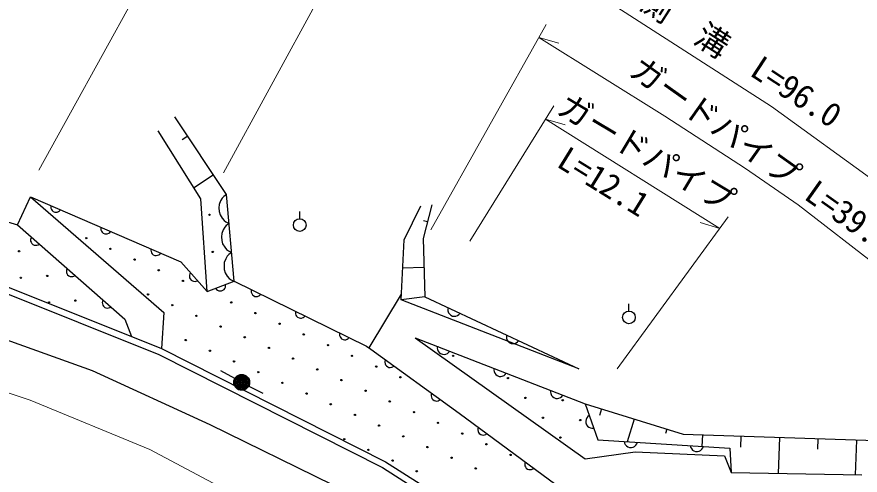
# Model space of a CAD drawing. Units: millimetres, scale not verified. Extents: x 40000 to 680000, y 20000 to 380000.
# Drawn here: x 482673 to 546490, y 284236 to 318872 of the extents above; entities that cross this region are included whole.
import ezdxf
from ezdxf.enums import TextEntityAlignment as Align

# ---------------------------------------------------------------- set-up
doc = ezdxf.new("R2010")
doc.units = ezdxf.units.MM
doc.header["$LTSCALE"] = 1000
doc.linetypes.add('CHAIN', pattern=[18.5, 12, -1.5, 3.5, -1.5])
for name, color, linetype, lineweight in [('M-BGD', 7, 'Continuous', 25), ('M-BMK', 2, 'CHAIN', 13), ('M-STR-HTXT', 7, 'Continuous', 13)]:
    doc.layers.add(name, color=color, linetype=linetype, lineweight=lineweight)
doc.styles.add('ＭＳ ゴシック', font='')
doc.styles.get('ＭＳ ゴシック').set_extended_font_data('MS Gothic')

msp = doc.modelspace()

# ---------------------------------------------------------------- linework, layer by layer
at = {"layer": 'M-BGD'}
for p, q in [((498537, 305453), (494627, 311327)), ((496605, 305114), (493374, 310254)), ((495604, 309858), (495185, 309579)), ((469205, 307159), (482710, 303151)), ((497559, 306921), (496086, 305940)), ((482710, 303151), (483713, 305264)), ((483713, 305264), (493791, 296516)), ((483713, 305264), (495086, 300362)), ((497068, 298104), (496605, 305114)), ((498209, 305159), (498093, 304972)), ((498329, 305302), (498209, 305159)), ((498537, 305453), (498329, 305302)), ((499113, 298895), (498537, 305453)), ((485241, 304605), (485233, 304505)), ((485233, 304505), (485245, 304412)), ((485245, 304412), (485287, 304307)), ((497985, 304697), (497964, 304431)), ((497964, 304431), (497987, 304168)), ((498093, 304972), (497985, 304697)), ((511976, 302014), (513239, 304585)), ((514071, 304659), (513423, 302125)), ((485287, 304307), (485341, 304231)), ((485341, 304231), (485417, 304164)), ((485417, 304164), (485534, 304113)), ((485534, 304113), (485635, 304105)), ((485635, 304105), (485728, 304117)), ((485728, 304117), (485833, 304159)), ((485833, 304159), (485909, 304213)), ((485909, 304213), (485976, 304289)), ((497987, 304168), (498054, 303908)), ((498054, 303908), (498209, 303657)), ((504080, 303620), (504079, 304160)), ((482710, 303151), (490848, 296025)), ((498209, 303657), (498356, 303493)), ((498356, 303493), (498499, 303373)), ((498499, 303373), (498729, 303261)), ((498729, 303261), (498522, 303110)), ((513747, 303392), (513455, 303466)), ((489032, 302971), (489024, 302871)), ((489024, 302871), (489036, 302778)), ((489036, 302778), (489078, 302673)), ((489078, 302673), (489132, 302597)), ((489132, 302597), (489208, 302530)), ((489208, 302530), (489325, 302479)), ((489519, 302483), (489624, 302525)), ((489624, 302525), (489699, 302579)), ((489699, 302579), (489767, 302655)), ((498177, 302506), (498157, 302239)), ((498286, 302780), (498177, 302506)), ((498402, 302967), (498286, 302780)), ((498522, 303110), (498402, 302967)), ((483726, 302133), (483710, 302041)), ((483710, 302041), (483717, 301929)), ((483717, 301929), (483746, 301840)), ((483765, 302227), (483726, 302133)), ((489325, 302479), (489426, 302471)), ((489426, 302471), (489519, 302483)), ((498157, 302239), (498180, 301976)), ((498180, 301976), (498247, 301717)), ((511766, 297491), (511976, 302014)), ((513423, 302125), (513539, 297710)), ((483746, 301840), (483797, 301752)), ((483797, 301752), (483893, 301668)), ((483893, 301668), (483986, 301629)), ((483986, 301629), (484078, 301612)), ((484078, 301612), (484191, 301620)), ((484191, 301620), (484280, 301648)), ((484280, 301648), (484367, 301700)), ((492823, 301338), (492814, 301237)), ((492814, 301237), (492827, 301144)), ((498247, 301717), (498401, 301465)), ((498401, 301465), (498548, 301302)), ((498548, 301302), (498691, 301182)), ((492827, 301144), (492868, 301039)), ((492868, 301039), (492923, 300963)), ((492923, 300963), (492998, 300896)), ((492998, 300896), (493116, 300845)), ((493116, 300845), (493217, 300837)), ((493217, 300837), (493309, 300849)), ((493309, 300849), (493414, 300891)), ((493414, 300891), (493490, 300945)), ((493490, 300945), (493558, 301021)), ((498478, 300589), (498370, 300314)), ((498594, 300776), (498478, 300589)), ((498714, 300919), (498594, 300776)), ((498691, 301182), (498922, 301069)), ((498922, 301069), (498714, 300919)), ((495086, 300362), (497068, 298104)), ((498370, 300314), (498349, 300047)), ((498349, 300047), (498372, 299784)), ((479806, 299336), (493614, 293817)), ((486439, 299758), (486422, 299666)), ((486422, 299666), (486430, 299553)), ((486430, 299553), (486458, 299465)), ((486478, 299851), (486439, 299758)), ((486458, 299465), (486510, 299377)), ((486510, 299377), (486606, 299293)), ((486993, 299273), (487080, 299324)), ((495733, 299357), (495726, 299245)), ((495762, 299446), (495733, 299357)), ((495813, 299534), (495762, 299446)), ((498372, 299784), (498439, 299525)), ((498439, 299525), (498593, 299274)), ((513481, 299918), (511877, 299876)), ((479645, 298862), (493408, 293361)), ((486606, 299293), (486699, 299254)), ((486699, 299254), (486791, 299237)), ((486791, 299237), (486904, 299245)), ((486904, 299245), (486993, 299273)), ((495726, 299245), (495743, 299153)), ((495743, 299153), (495782, 299060)), ((495782, 299060), (495866, 298963)), ((495866, 298963), (495954, 298912)), ((495954, 298912), (496043, 298884)), ((496043, 298884), (496156, 298876)), ((496156, 298876), (496247, 298893)), ((496247, 298893), (496341, 298932)), ((497068, 298104), (499113, 298895)), ((498593, 299274), (498740, 299110)), ((498740, 299110), (498883, 298990)), ((498883, 298990), (499114, 298878)), ((499113, 298895), (509128, 293991)), ((497717, 298355), (497782, 298277)), ((497782, 298277), (497855, 298220)), ((497855, 298220), (497959, 298174)), ((497959, 298174), (498051, 298158)), ((498051, 298158), (498152, 298163)), ((498152, 298163), (498271, 298209)), ((498271, 298209), (498349, 298273)), ((498349, 298273), (498406, 298347)), ((498406, 298347), (498452, 298451)), ((498452, 298451), (498468, 298542)), ((498468, 298542), (498463, 298644)), ((500422, 298253), (500409, 298153)), ((500409, 298153), (500417, 298060)), ((500417, 298060), (500454, 297953)), ((489191, 297476), (489152, 297383)), ((500454, 297953), (500504, 297875)), ((500504, 297875), (500576, 297804)), ((500576, 297804), (500691, 297747)), ((500691, 297747), (500792, 297734)), ((500792, 297734), (500885, 297742)), ((500885, 297742), (500992, 297779)), ((500992, 297779), (501070, 297829)), ((501070, 297829), (501141, 297902)), ((509345, 293847), (511786, 297922)), ((513539, 297710), (511766, 297491)), ((525199, 292264), (511766, 297491)), ((513539, 297710), (525199, 292264)), ((489152, 297383), (489135, 297291)), ((489135, 297291), (489143, 297178)), ((489143, 297178), (489171, 297089)), ((489171, 297089), (489223, 297002)), ((489223, 297002), (489319, 296918)), ((489319, 296918), (489412, 296878)), ((489412, 296878), (489504, 296862)), ((489504, 296862), (489617, 296869)), ((489617, 296869), (489706, 296898)), ((489706, 296898), (489793, 296949)), ((515302, 296887), (515288, 296761)), ((515288, 296761), (515300, 296645)), ((528996, 296634), (528995, 297174)), ((475719, 296653), (488377, 292149)), ((493791, 296516), (493614, 293817)), ((503761, 296619), (503747, 296518)), ((503747, 296518), (503755, 296425)), ((503755, 296425), (503792, 296318)), ((503792, 296318), (503843, 296240)), ((503843, 296240), (503915, 296169)), ((503915, 296169), (504030, 296113)), ((504030, 296113), (504130, 296099)), ((504223, 296107), (504330, 296144)), ((504330, 296144), (504408, 296195)), ((504408, 296195), (504479, 296267)), ((515300, 296645), (515348, 296512)), ((515348, 296512), (515413, 296415)), ((515413, 296415), (515505, 296328)), ((515505, 296328), (515650, 296261)), ((515650, 296261), (515776, 296246)), ((515776, 296246), (515892, 296258)), ((515892, 296258), (516025, 296306)), ((516025, 296306), (516121, 296372)), ((516121, 296372), (516208, 296463)), ((490848, 296025), (491359, 294718)), ((504130, 296099), (504223, 296107)), ((507099, 294984), (507086, 294884)), ((507086, 294884), (507094, 294791)), ((507094, 294791), (507130, 294684)), ((507130, 294684), (507181, 294606)), ((507181, 294606), (507253, 294535)), ((507253, 294535), (507368, 294478)), ((507368, 294478), (507469, 294465)), ((507469, 294465), (507562, 294473)), ((507562, 294473), (507669, 294509)), ((507669, 294509), (507747, 294560)), ((507747, 294560), (507818, 294632)), ((512822, 294623), (525675, 289622)), ((512822, 294623), (525676, 285460)), ((519736, 294816), (519722, 294690)), ((519722, 294690), (519734, 294574)), ((519734, 294574), (519782, 294441)), ((519782, 294441), (519847, 294344)), ((519847, 294344), (519939, 294257)), ((519939, 294257), (520084, 294190)), ((520325, 294187), (520458, 294236)), ((520458, 294236), (520555, 294301)), ((520555, 294301), (520642, 294393)), ((493614, 293817), (510579, 285236)), ((509128, 293991), (509467, 293765)), ((509467, 293765), (516147, 288913)), ((514498, 293971), (514492, 293844)), ((514492, 293844), (514511, 293730)), ((514511, 293730), (514568, 293600)), ((514568, 293600), (514640, 293508)), ((515349, 293511), (515430, 293608)), ((520084, 294190), (520209, 294175)), ((520209, 294175), (520325, 294187)), ((493408, 293361), (510333, 284801)), ((510558, 292956), (510528, 292859)), ((514640, 293508), (514737, 293427)), ((514737, 293427), (514886, 293369)), ((514886, 293369), (515012, 293363)), ((515012, 293363), (515127, 293383)), ((515127, 293383), (515257, 293439)), ((515257, 293439), (515349, 293511)), ((510528, 292859), (510520, 292766)), ((510520, 292766), (510538, 292655)), ((510538, 292655), (510575, 292569)), ((510575, 292569), (510634, 292487)), ((510634, 292487), (510737, 292412)), ((510737, 292412), (510834, 292381)), ((510834, 292381), (510927, 292373)), ((510927, 292373), (511039, 292391)), ((511039, 292391), (511124, 292428)), ((511124, 292428), (511207, 292487)), ((518782, 292304), (518776, 292177)), ((488377, 292149), (497289, 288063)), ((499163, 291534), (498110, 292111)), ((518776, 292177), (518796, 292062)), ((518796, 292062), (518853, 291933)), ((518853, 291933), (518924, 291841)), ((518924, 291841), (519022, 291760)), ((519022, 291760), (519171, 291702)), ((519171, 291702), (519297, 291696)), ((519297, 291696), (519412, 291715)), ((519412, 291715), (519541, 291772)), ((519541, 291772), (519634, 291844)), ((519634, 291844), (519714, 291941)), ((500222, 290971), (501288, 290420)), ((514068, 290417), (514037, 290320)), ((523067, 290637), (523061, 290510)), ((523061, 290510), (523080, 290395)), ((523080, 290395), (523137, 290266)), ((514037, 290320), (514029, 290228)), ((514029, 290228), (514047, 290116)), ((514047, 290116), (514084, 290030)), ((514084, 290030), (514143, 289948)), ((514143, 289948), (514247, 289873)), ((514247, 289873), (514343, 289842)), ((514343, 289842), (514436, 289834)), ((514436, 289834), (514548, 289852)), ((514548, 289852), (514634, 289889)), ((514634, 289889), (514716, 289948)), ((523137, 290266), (523209, 290174)), ((523209, 290174), (523306, 290093)), ((523306, 290093), (523455, 290035)), ((523455, 290035), (523582, 290029)), ((523582, 290029), (523697, 290048)), ((523697, 290048), (523826, 290105)), ((523826, 290105), (523918, 290177)), ((523918, 290177), (523999, 290274)), ((525675, 289622), (533092, 287326)), ((525675, 289622), (526632, 286899)), ((526911, 289239), (526757, 288739)), ((516147, 288913), (526791, 281092)), ((525814, 288565), (525752, 288437)), ((525888, 288655), (525814, 288565)), ((525988, 288732), (525888, 288655)), ((529383, 288474), (528853, 286761)), ((497289, 288063), (506536, 283523)), ((517598, 287846), (517567, 287750)), ((525752, 288437), (525729, 288323)), ((525729, 288323), (525731, 288197)), ((525731, 288197), (525784, 288046)), ((525784, 288046), (525862, 287946)), ((525862, 287946), (525951, 287871)), ((525951, 287871), (526079, 287810)), ((517567, 287750), (517559, 287657)), ((517559, 287657), (517576, 287545)), ((517576, 287545), (517612, 287459)), ((517612, 287459), (517670, 287377)), ((517670, 287377), (517773, 287301)), ((517773, 287301), (517870, 287270)), ((517870, 287270), (517962, 287261)), ((517962, 287261), (518074, 287278)), ((518074, 287278), (518160, 287314)), ((518160, 287314), (518243, 287373)), ((526079, 287810), (526193, 287787)), ((526193, 287787), (526320, 287789)), ((531855, 287708), (531752, 287375)), ((533092, 287326), (547666, 286841)), ((534549, 287277), (534520, 286411)), ((537464, 287180), (537436, 286351)), ((526632, 286899), (536630, 286281)), ((528633, 286775), (528665, 286653)), ((528665, 286653), (528719, 286549)), ((528719, 286549), (528813, 286443)), ((529517, 286500), (529583, 286596)), ((529583, 286596), (529631, 286713)), ((540379, 287083), (540288, 284367)), ((543293, 286986), (543267, 286186)), ((546208, 286889), (546121, 284269)), ((525676, 285460), (529475, 286008)), ((528813, 286443), (528909, 286377)), ((528909, 286377), (529026, 286330)), ((529026, 286330), (529186, 286320)), ((529186, 286320), (529308, 286353)), ((529308, 286353), (529411, 286406)), ((529411, 286406), (529517, 286500)), ((529475, 286008), (536215, 285702)), ((533631, 286466), (533664, 286344)), ((533664, 286344), (533718, 286240)), ((533718, 286240), (533811, 286134)), ((533811, 286134), (533907, 286068)), ((533907, 286068), (534025, 286021)), ((534025, 286021), (534184, 286011)), ((534184, 286011), (534307, 286044)), ((534307, 286044), (534410, 286097)), ((534410, 286097), (534516, 286191)), ((534516, 286191), (534582, 286287)), ((534582, 286287), (534629, 286404)), ((536630, 286281), (536723, 284426)), ((536215, 285702), (536723, 284426)), ((510333, 284801), (520308, 278526)), ((510579, 285236), (520559, 278958)), ((521115, 285143), (521107, 285050)), ((521107, 285050), (521124, 284939)), ((521146, 285240), (521115, 285143)), ((521124, 284939), (521160, 284852)), ((521160, 284852), (521218, 284770)), ((521218, 284770), (521321, 284694)), ((521321, 284694), (521418, 284663)), ((521418, 284663), (521510, 284654)), ((521510, 284654), (521622, 284671)), ((521622, 284671), (521708, 284707)), ((521708, 284707), (521791, 284766)), ((536723, 284426), (546629, 284261))]:
    msp.add_line(p, q, dxfattribs=at)
for centre, radius in [((497252, 303920), 50), ((504081, 303140), 480), ((487922, 302147), 50), ((489751, 301339), 50), ((482842, 301155), 50), ((491580, 300530), 50), ((497499, 301102), 50), ((484970, 299292), 50), ((493410, 299721), 50), ((482975, 299159), 50), ((495239, 298912), 50), ((487098, 297429), 50), ((492601, 297892), 50), ((485103, 297296), 50), ((494430, 297083), 50), ((498897, 297295), 50), ((496259, 296275), 50), ((500726, 296486), 50), ((528997, 296154), 480), ((498088, 295466), 50), ((502555, 295677), 50), ((504385, 294869), 50), ((495450, 294445), 50), ((499918, 294657), 50), ((497280, 293637), 50), ((501747, 293848), 50), ((506214, 294060), 50), ((503576, 293040), 50), ((508043, 293251), 50), ((515689, 293243), 50), ((499109, 292828), 50), ((509872, 292442), 50), ((499689, 291246), 600), ((499689, 291246), 528), ((499689, 291246), 456), ((500938, 292019), 50), ((505405, 292231), 50), ((511701, 291634), 50), ((499689, 291246), 384), ((499689, 291246), 312), ((499689, 291246), 240), ((499689, 291246), 168), ((499689, 291246), 96), ((499689, 291246), 24), ((502767, 291210), 50), ((507234, 291422), 50), ((519836, 291570), 50), ((504596, 290402), 50), ((509063, 290613), 50), ((510893, 289805), 50), ((521161, 290071), 50), ((523984, 289896), 50), ((506426, 289593), 50), ((508255, 288784), 50), ((512722, 288996), 50), ((522485, 288572), 50), ((510084, 287975), 50), ((514551, 288187), 50), ((525308, 288398), 50), ((511913, 287167), 50), ((516380, 287378), 50), ((507446, 286955), 50), ((518209, 286570), 50), ((523809, 287073), 50), ((509275, 286146), 50), ((513742, 286358), 50), ((511104, 285337), 50), ((515571, 285549), 50), ((520039, 285761), 50), ((517401, 284740), 50), ((512933, 284529), 50)]:
    msp.add_circle(centre, radius, dxfattribs=at)
at = {"layer": 'M-BMK'}
for p, q in [((472847, 293430), (483675, 289913)), ((483675, 289913), (492736, 286172)), ((492736, 286172), (501467, 281547))]:
    msp.add_line(p, q, dxfattribs=at)
at = {"layer": 'M-STR-HTXT'}
for p, q in [((498140, 332277), (484343, 307284)), ((498320, 307079), (508725, 326158)), ((523643, 322459), (539782, 312103)), ((513997, 302787), (522737, 318292)), ((522185, 317313), (523680, 316876)), ((522185, 317313), (531713, 311371)), ((516944, 301916), (523317, 312159)), ((539782, 312103), (552717, 302736)), ((522686, 311145), (524180, 310704)), ((522686, 311145), (535868, 302886)), ((531713, 311371), (537815, 307405)), ((537815, 307405), (541795, 304672)), ((556526, 293274), (541795, 304672)), ((528097, 292264), (536504, 303755)), ((535868, 302886), (534374, 303326))]:
    msp.add_line(p, q, dxfattribs=at)

# ---------------------------------------------------------------- texts
at = {"layer": 'M-STR-HTXT', "style": 'ＭＳ ゴシック'}
for s, rotation, p in [('側\u3000溝', 327.388, (529276, 319228)), ('L=96.0', 326.788, (537741, 314044)), ('ガードパイプ L=39.0', 324.688, (528574, 314109)), ('ガードパイプ', 329.188, (523135, 311187)), ('L=12.1', 328.288, (523137, 307145))]:
    msp.add_text(s, height=1833, rotation=rotation, dxfattribs=at).set_placement(p, align=Align.BOTTOM_LEFT)

doc.saveas('drawing.dxf')
